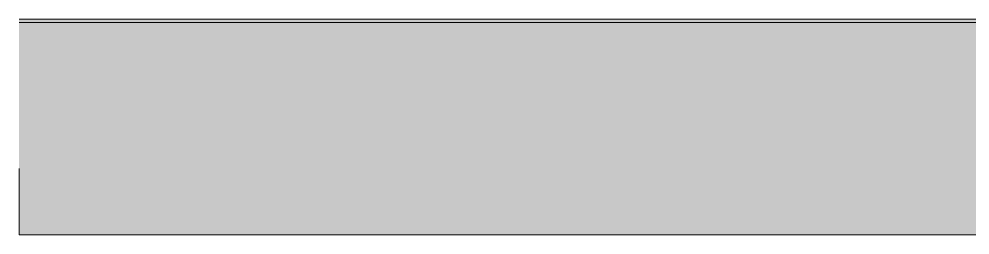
# Model space of a CAD drawing. Header units: millimetres. Extents: x -17017 to 628417, y -109036 to 199237.
# Drawn here: x 322971 to 323499, y -89069 to -88949 of the extents above; entities that cross this region are included whole.
import ezdxf

# ---------------------------------------------------------------- set-up
doc = ezdxf.new("R2010")
doc.units = ezdxf.units.MM
doc.layers.add('A-GLAZ-____-OTLN', color=7, linetype='Continuous', lineweight=9)
doc.layers.add('A-WALL-____-PATT-1', color=7, linetype='Continuous', lineweight=9)
doc.layers.add('A-GLAZ-____-OTLN-1', color=7, linetype='Continuous', lineweight=9, true_color=0xc0c0c0)

# ---------------------------------------------------------------- blocks, each defined once
blk = doc.blocks.new('Отлив_СКБ - Отлив витража_120_НВФ-31885687-АР1_План отверстий 3 этажа в осях 1-64_А-ГГ')
at = {"layer": 'A-GLAZ-____-OTLN-1'}
for points in [[(-2.598881110316143e-11, -8.662937034387142e-12), (-2.598881110316143e-11, -2.000000000008208), (1799.999999999972, -2.000000000008208), (1799.999999997494, -8.662937034387142e-12), (534.2483035215814, -8.662937034387142e-12)], [(-2.598881110316143e-11, -1.999999999999545), (-2.598881110316143e-11, -119.9999999999987), (1799.999999999972, -119.9999999999987), (1799.999999997494, -2.000000000008208), (534.2483035215814, -2.000000000008208)]]:
    blk.add_hatch(color=256, dxfattribs=at).paths.add_polyline_path(points, flags=0)
at = {"layer": 'A-GLAZ-____-OTLN'}
for p, q in [((6.226485993465758e-12, 2.072675364672705e-12), (1800.000000000002, 2.072675364672705e-12)), ((1800.000000000002, -1.999999999997927), (6.226485993465758e-12, -1.999999999997927)), ((6.226485993465758e-12, -119.999999999992), (6.226485993465758e-12, -83.00000000003834)), ((6.328004786837482e-12, -119.9999999999919), (1800.000000000002, -119.9999999999919))]:
    blk.add_line(p, q, dxfattribs=at)

msp = doc.modelspace()

# ---------------------------------------------------------------- hatches: boundary and pattern name
at = {"layer": 'A-WALL-____-PATT-1'}
h = msp.add_hatch(dxfattribs=at)
h.set_pattern_fill('FP_3', color=256, style=0, pattern_type=2)
h.set_pattern_definition([(45, (283770.7074366169, -86863.45611644053), (-85.5365859997931, 85.5365859997931), []), (45, (283827.7324366169, -86863.45611644053), (-85.5365859997931, 85.5365859997931), [])])
h.paths.add_polyline_path([(355339.3341759409, -89032.41415707342), (355635.7074366169, -89032.41415707342), (355635.7074366169, -89012.41415707336), (354771.7074366207, -89012.41415707336), (354771.7074366207, -89032.41415707336)], flags=0)
h.paths.add_polyline_path([(352970.7074366165, -89032.41415707336), (352970.7074366165, -89012.41415707336), (351770.7074366148, -89012.41415707336), (351770.7074366148, -89032.41415707336), (352688.1377447461, -89032.41415707336)], flags=0)
h.paths.add_polyline_path([(349970.7074366154, -89032.41415707336), (349970.7074366154, -89012.41415707336), (348770.7074366165, -89012.41415707336), (348770.7074366165, -89032.41415707336)], flags=0)
h.paths.add_polyline_path([(346502.0127386249, -89032.41415707336), (346970.707436618, -89032.41415707336), (346970.707436618, -89012.41415707336), (345771.7074366207, -89012.41415707336), (345771.7074366207, -89032.41415707336)], flags=0)
h.paths.add_polyline_path([(342770.707436621, -89032.41415707336), (343970.7074366165, -89032.41415707336), (343970.7074366165, -89012.41415707336), (342770.707436621, -89012.41415707336)], flags=0)
h.paths.add_polyline_path([(340315.8877325037, -89032.41415707336), (340970.7074366177, -89032.41415707336), (340970.7074366177, -89012.41415707336), (339771.7074366207, -89012.41415707336), (339771.7074366207, -89032.41415707336)], flags=0)
h.paths.add_polyline_path([(337970.707436617, -89032.41415707336), (337970.707436617, -89012.4141570733), (336770.7074366142, -89012.4141570733), (336770.7074366142, -89032.41415707336), (337664.6913013089, -89032.41415707336)], flags=0)
h.paths.add_polyline_path([(334970.7074366166, -89032.4141570733), (334970.7074366166, -89012.4141570733), (333770.707436615, -89012.4141570733), (333770.707436615, -89032.4141570733), (334129.7627263825, -89032.4141570733)], flags=0)
h.paths.add_polyline_path([(328827.3698639929, -89032.4141570733), (328970.7074366141, -89032.4141570733), (328970.7074366141, -89012.4141570733), (327770.7074366136, -89012.4141570733), (327770.7074366136, -89032.4141570733), (327943.6377202613, -89032.4141570733)], flags=0)
h.paths.add_polyline_path([(324770.7074366153, -89032.4141570733), (325970.7074366141, -89032.4141570733), (325970.7074366141, -89012.4141570733), (324770.7074366153, -89012.4141570733)], flags=0)
h.paths.add_polyline_path([(322105.7074366166, -89032.4141570733), (322970.7074366168, -89032.4141570733), (322970.7074366168, -89012.4141570733), (322105.7074366166, -89012.4141570733)], flags=0)

# ---------------------------------------------------------------- block references
at = {"layer": 'A-GLAZ-____-OTLN'}
msp.add_blockref('Отлив_СКБ - Отлив витража_120_НВФ-31885687-АР1_План отверстий 3 этажа в осях 1-64_А-ГГ', (322970.7074366174, -88949.4141570733), dxfattribs=at)

doc.saveas('drawing.dxf')
